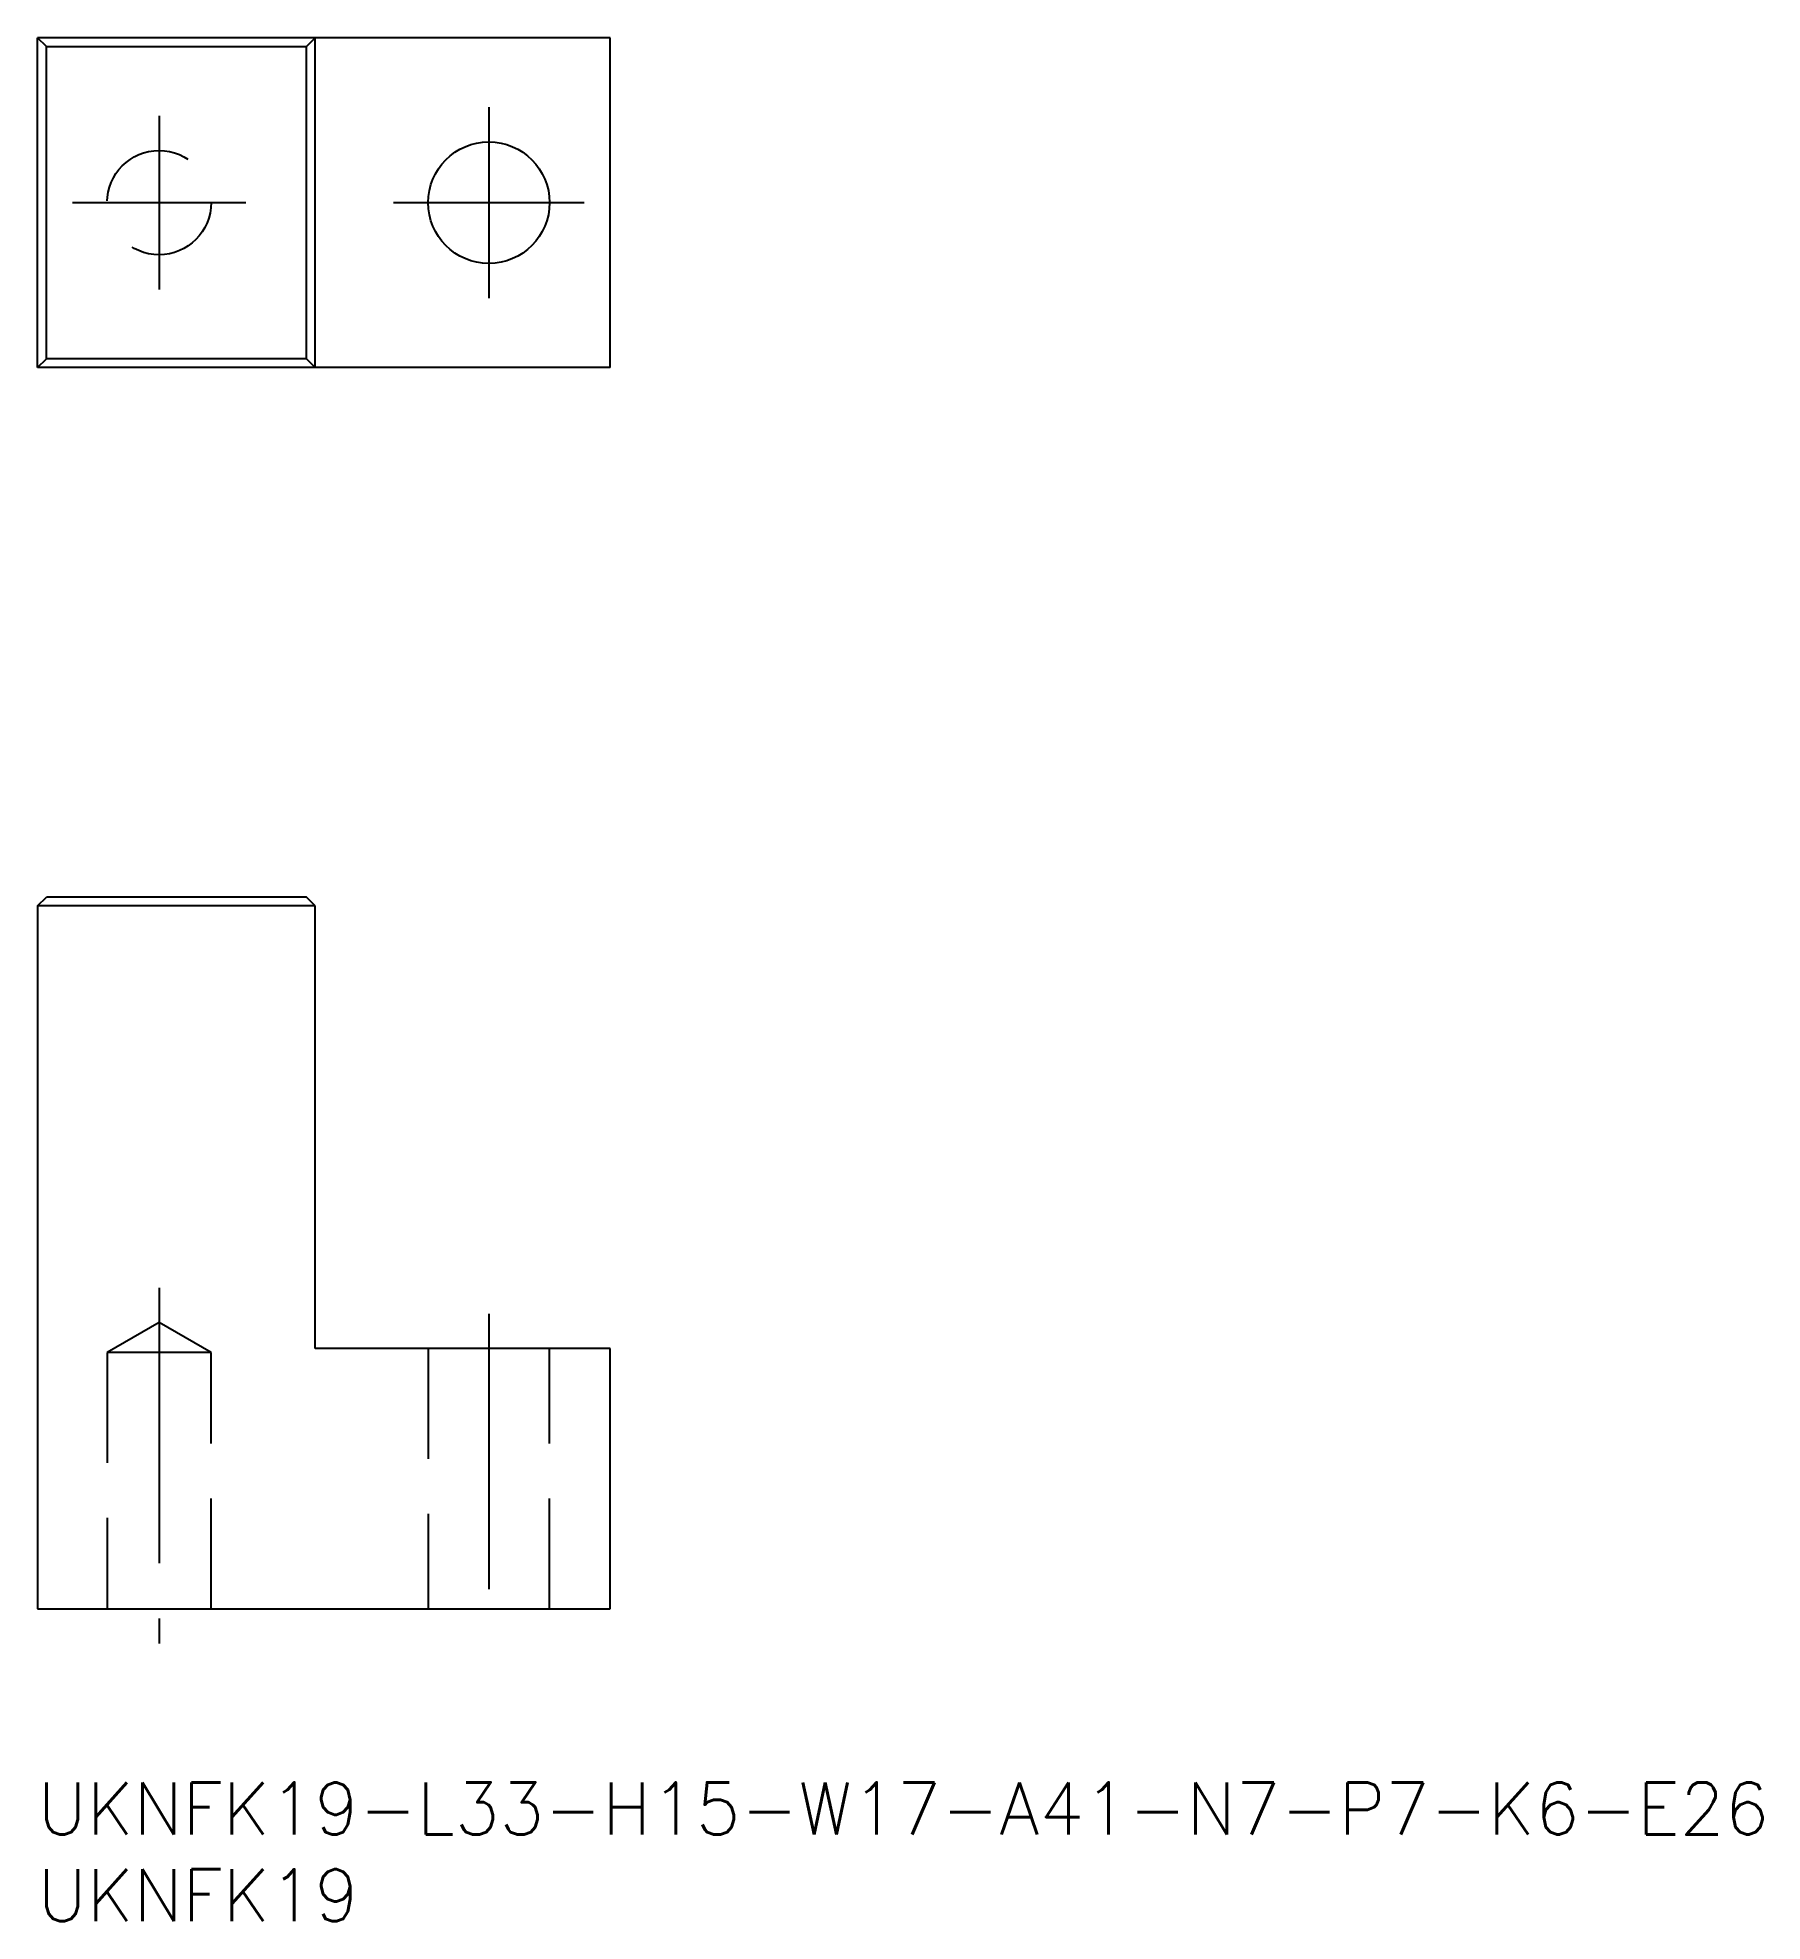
# Model space of a CAD drawing. Extents: x 0 to 99, y -8 to 101.
import ezdxf

# ---------------------------------------------------------------- set-up
doc = ezdxf.new("R2010")
doc.units = 0
doc.header["$LTSCALE"] = 0.5
doc.linetypes.add('CENTER', pattern=[50.8, 31.75, -6.35, 6.35, -6.35])
doc.linetypes.add('DASHED', pattern=[19.05, 12.7, -6.35])
for name, color, linetype in [('MSM_CENTER', 1, 'CENTER'), ('MSM_CONTINUOUS', 7, 'CONTINUOUS'), ('MSM_DASHED', 4, 'DASHED'), ('MSM_PART_NUMBER', 7, 'CONTINUOUS')]:
    doc.layers.add(name, color=color, linetype=linetype)
doc.styles.get("Standard").update_dxf_attribs({"font": 'txt.shx', "height": 1, "bigfont": 'bigfont.shx'})

# ---------------------------------------------------------------- blocks, each defined once
blk = doc.blocks.new('*U22')
at = {"layer": 'MSM_PART_NUMBER'}
blk.add_text('UKNFK19-L33-H15-W17-A41-N7-P7-K6-E26', height=3, dxfattribs=at).set_placement((0, -3))
blk = doc.blocks.new('*U23')
at = {"layer": 'MSM_PART_NUMBER'}
blk.add_text('UKNFK19', height=3, dxfattribs=at).set_placement((0, -8))

msp = doc.modelspace()

# ---------------------------------------------------------------- linework, layer by layer
at = {"layer": 'MSM_CENTER'}
for p, q in [((7, 96), (7, 86)), ((26, 96.5), (26, 85.5)), ((2, 91), (12, 91)), ((20.5, 91), (31.5, 91)), ((7, 28.5), (7, 8)), ((26, 27), (26, 8))]:
    msp.add_line(p, q, dxfattribs=at)
at = {"layer": 'MSM_CONTINUOUS'}
for p, q in [((33, 100.5), (0, 100.5)), ((0, 81.5), (0, 100.5)), ((0.5, 100), (0, 100.5)), ((0.5, 82), (0.5, 100)), ((0.5, 100), (15.5, 100)), ((16, 100.5), (15.5, 100)), ((15.5, 82), (15.5, 100)), ((16, 81.5), (16, 100.5)), ((33, 81.5), (33, 100.5)), ((0, 81.5), (0.5, 82)), ((33, 81.5), (0, 81.5)), ((15.5, 82), (0.5, 82)), ((16, 81.5), (15.5, 82)), ((0, 50.5), (0.5, 51)), ((15.5, 51), (0.5, 51)), ((16, 50.5), (15.5, 51)), ((0, 50.5), (0, 10)), ((16, 50.5), (0, 50.5)), ((16, 25), (16, 50.5)), ((33, 25), (16, 25)), ((33, 10), (33, 25)), ((0, 10), (33, 10))]:
    msp.add_line(p, q, dxfattribs=at)
msp.add_circle((26, 91), 3.5, dxfattribs=at)
at = {"layer": 'MSM_DASHED'}
for p, q in [((7, 26.5), (4, 24.77)), ((10, 24.77), (7, 26.5)), ((22.5, 25), (22.5, 10)), ((29.5, 10), (29.5, 25)), ((10, 24.77), (4, 24.77)), ((4, 24.77), (4, 10)), ((10, 10), (10, 24.77))]:
    msp.add_line(p, q, dxfattribs=at)
msp.add_circle((7, 91), 3, dxfattribs=at)

# ---------------------------------------------------------------- block references
at = {"layer": 'MSM_CONTINUOUS'}
for name in ['*U22', '*U23']:
    msp.add_blockref(name, (0, 0), dxfattribs=at)

doc.saveas('drawing.dxf')
